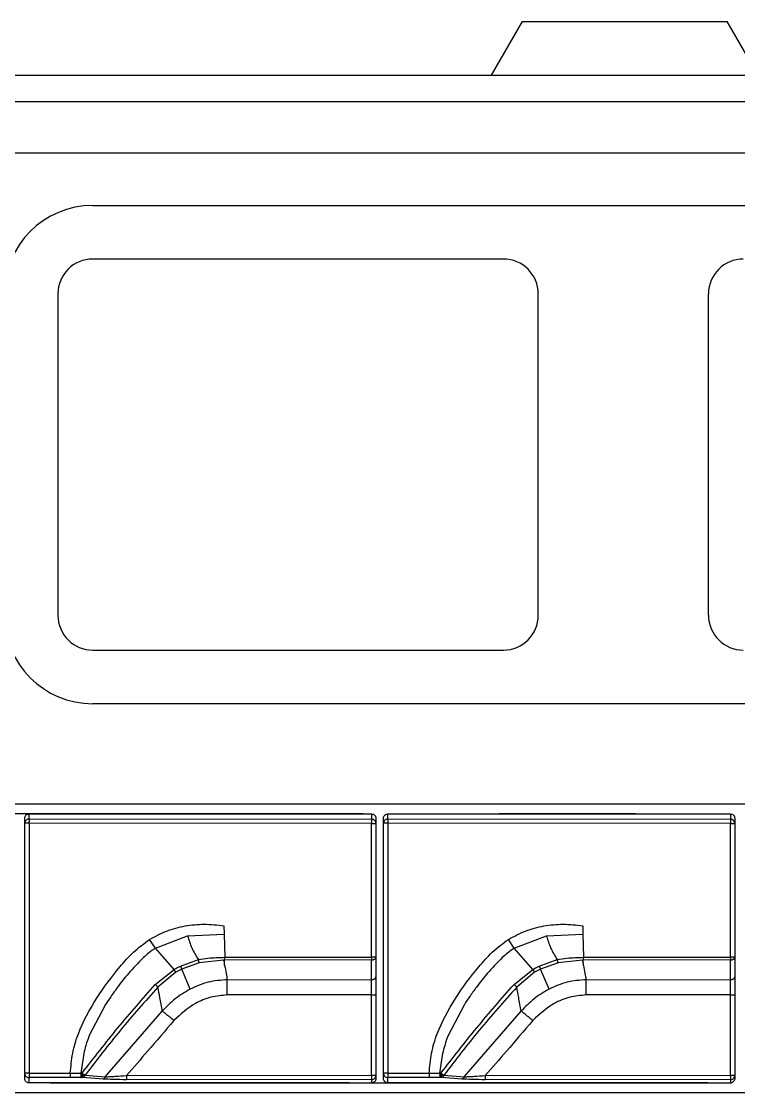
# Model space of a CAD drawing. Header units: millimetres. Extents: x 340 to 481, y 493 to 586.
# Drawn here: x 406.5 to 419.88, y 538.26 to 558.26 of the extents above; entities that cross this region are included whole.
import ezdxf

# ---------------------------------------------------------------- set-up
doc = ezdxf.new("R2010")
doc.units = ezdxf.units.MM
doc.linetypes.add('CENTERX2', pattern=[20.32, 12.7, -2.54, 2.54, -2.54])

msp = doc.modelspace()

# ---------------------------------------------------------------- linework, layer by layer
at = {"color": 7, "linetype": 'Continuous', "lineweight": 25}
for p, q in [((415.839, 558.257), (415.262, 557.257)), ((415.839, 558.257), (419.665, 558.257)), ((420.242, 557.257), (419.665, 558.257)), ((366.407, 557.257), (433.085, 557.257)), ((433.085, 556.757), (366.407, 556.757)), ((415.49, 553.822), (407.83, 553.822)), ((407.18, 553.172), (407.18, 547.172)), ((416.14, 547.172), (416.14, 553.172)), ((419.316, 547.172), (419.316, 553.172)), ((407.83, 546.522), (415.49, 546.522)), ((432.774, 543.645), (366.819, 543.645)), ((406.641, 543.465), (413.031, 543.465)), ((406.641, 543.371), (406.641, 543.465)), ((413.031, 543.465), (413.031, 543.366)), ((413.335, 543.465), (419.725, 543.465)), ((413.335, 543.371), (413.335, 543.465)), ((419.725, 543.465), (419.725, 543.366)), ((406.56, 543.291), (406.56, 543.385)), ((406.56, 538.622), (406.56, 543.291)), ((406.641, 543.371), (413.031, 543.366)), ((406.641, 543.292), (406.641, 538.623)), ((413.03, 543.287), (406.641, 543.292)), ((413.03, 540.791), (413.03, 543.287)), ((413.112, 543.385), (413.112, 543.286)), ((413.112, 543.286), (413.112, 540.79)), ((413.254, 543.291), (413.254, 543.385)), ((413.254, 538.622), (413.254, 543.291)), ((413.335, 543.371), (419.725, 543.366)), ((413.335, 543.292), (413.335, 538.623)), ((419.724, 543.287), (413.335, 543.292)), ((419.724, 540.791), (419.724, 543.287)), ((419.806, 543.385), (419.806, 543.286)), ((419.806, 543.286), (419.806, 540.79)), ((410.277, 541.378), (410.281, 541.219)), ((416.971, 541.378), (416.975, 541.219)), ((408.999, 540.956), (408.889, 541.123)), ((408.999, 540.956), (409.599, 541.188)), ((409.599, 541.188), (410.281, 541.219)), ((410.281, 541.219), (410.292, 540.788)), ((415.693, 540.956), (415.583, 541.123)), ((415.693, 540.956), (416.293, 541.188)), ((416.293, 541.188), (416.975, 541.219)), ((416.975, 541.219), (416.986, 540.788)), ((409.347, 540.563), (408.999, 540.956)), ((416.041, 540.563), (415.693, 540.956)), ((409.465, 540.625), (409.8, 540.746)), ((409.816, 540.686), (409.491, 540.57)), ((410.271, 540.738), (409.816, 540.686)), ((410.286, 540.738), (410.271, 540.738)), ((413.031, 540.74), (410.286, 540.738)), ((410.288, 540.648), (410.286, 540.738)), ((410.292, 540.788), (413.03, 540.791)), ((413.031, 540.372), (413.031, 540.74)), ((413.112, 540.79), (413.112, 540.421)), ((416.159, 540.625), (416.494, 540.746)), ((416.51, 540.686), (416.185, 540.57)), ((416.965, 540.738), (416.51, 540.686)), ((416.98, 540.738), (416.965, 540.738)), ((419.725, 540.74), (416.98, 540.738)), ((416.982, 540.648), (416.98, 540.738)), ((416.986, 540.788), (419.724, 540.791)), ((419.725, 540.372), (419.725, 540.74)), ((419.806, 540.79), (419.806, 540.421)), ((408.994, 540.281), (409.347, 540.563)), ((409.377, 540.509), (409.045, 540.233)), ((409.491, 540.57), (409.377, 540.509)), ((409.647, 540.195), (409.491, 540.57)), ((415.688, 540.281), (416.041, 540.563)), ((416.071, 540.509), (415.739, 540.233)), ((416.185, 540.57), (416.071, 540.509)), ((416.341, 540.195), (416.185, 540.57)), ((410.339, 540.369), (413.031, 540.372)), ((417.033, 540.369), (419.725, 540.372)), ((410.34, 540.088), (413.03, 540.092)), ((413.03, 540.088), (410.34, 540.085)), ((413.03, 538.587), (413.03, 540.088)), ((413.112, 540.088), (413.112, 538.587)), ((417.034, 540.088), (419.724, 540.092)), ((419.724, 540.088), (417.034, 540.085)), ((419.724, 538.587), (419.724, 540.088)), ((419.806, 540.088), (419.806, 538.587)), ((408.068, 539.907), (407.765, 539.329)), ((414.762, 539.907), (414.459, 539.329)), ((408.064, 538.558), (409.127, 539.785)), ((414.758, 538.558), (415.821, 539.785)), ((407.662, 538.994), (407.606, 538.625)), ((414.356, 538.994), (414.3, 538.625)), ((406.56, 538.524), (406.56, 538.622)), ((406.641, 538.623), (407.411, 538.624)), ((407.412, 538.543), (406.641, 538.542)), ((406.641, 538.443), (406.641, 538.542)), ((412.619, 538.443), (406.641, 538.443)), ((407.411, 538.624), (407.606, 538.625)), ((407.606, 538.625), (407.631, 538.626)), ((407.641, 538.545), (407.617, 538.544)), ((407.631, 538.626), (407.632, 538.596)), ((408.021, 538.516), (407.641, 538.545)), ((407.685, 538.587), (408.064, 538.558)), ((408.458, 538.583), (413.03, 538.587)), ((413.031, 538.507), (408.459, 538.503)), ((412.619, 538.443), (413.031, 538.444)), ((413.031, 538.507), (413.031, 538.444)), ((413.112, 538.587), (413.112, 538.524)), ((413.254, 538.524), (413.254, 538.622)), ((413.335, 538.623), (414.105, 538.624)), ((414.106, 538.543), (413.335, 538.542)), ((413.335, 538.443), (413.335, 538.542)), ((419.313, 538.443), (413.335, 538.443)), ((414.105, 538.624), (414.3, 538.625)), ((414.3, 538.625), (414.325, 538.626)), ((414.335, 538.545), (414.311, 538.544)), ((414.325, 538.626), (414.326, 538.596)), ((414.715, 538.516), (414.335, 538.545)), ((414.379, 538.587), (414.758, 538.558)), ((415.152, 538.583), (419.724, 538.587)), ((419.725, 538.507), (415.153, 538.503)), ((419.313, 538.443), (419.725, 538.444)), ((419.725, 538.507), (419.725, 538.444)), ((419.806, 538.587), (419.806, 538.524)), ((366.819, 538.263), (432.774, 538.263))]:
    msp.add_line(p, q, dxfattribs=at)
at = {"color": 7, "linetype": 'Continuous'}
for p, q in [((366.407, 555.807), (433.085, 555.807)), ((407.83, 554.822), (427.626, 554.822)), ((415.49, 553.822), (407.83, 553.822)), ((407.18, 553.172), (407.18, 547.172)), ((416.14, 547.172), (416.14, 553.172)), ((419.316, 547.172), (419.316, 553.172)), ((407.83, 546.522), (415.49, 546.522)), ((427.626, 545.522), (407.83, 545.522)), ((433.374, 543.645), (366.219, 543.645)), ((366.219, 538.263), (433.374, 538.263))]:
    msp.add_line(p, q, dxfattribs=at)
at = {"color": 7, "linetype": 'CENTERX2'}
for p, q in [((433.194, 543.465), (366.399, 543.465)), ((366.399, 538.443), (433.194, 538.443))]:
    msp.add_line(p, q, dxfattribs=at)
at = {"color": 7, "linetype": 'Continuous', "lineweight": 25, "flags": 128}
for points in [[(410.29, 540.635), (410.289, 540.642), (410.288, 540.648)], [(416.984, 540.635), (416.983, 540.642), (416.982, 540.648)], [(410.34, 540.085), (410.34, 540.086), (410.34, 540.086), (410.34, 540.086), (410.34, 540.087), (410.34, 540.087), (410.34, 540.088), (410.34, 540.088), (410.34, 540.088)], [(417.034, 540.085), (417.034, 540.086), (417.034, 540.086), (417.034, 540.086), (417.034, 540.087), (417.034, 540.087), (417.034, 540.088), (417.034, 540.088), (417.034, 540.088)]]:
    msp.add_lwpolyline(points, dxfattribs=at)
at = {"color": 7, "linetype": 'Continuous'}
for centre, radius, start, end in [((407.83, 553.172), 1.65, 90, 180), ((407.83, 553.172), 0.65, 90, 180), ((415.49, 553.172), 0.65, 0, 90), ((419.966, 553.172), 0.65, 90, 180), ((407.83, 547.172), 1.65, 180, 270), ((407.83, 547.172), 0.65, 180, 270), ((415.49, 547.172), 0.65, 270, 0), ((419.966, 547.172), 0.65, 180, 270)]:
    msp.add_arc(centre, radius, start, end, dxfattribs=at)
at = {"color": 7, "linetype": 'Continuous', "lineweight": 25}
for centre, radius, start, end in [((407.83, 553.172), 0.65, 90, 180), ((415.49, 553.172), 0.65, 0, 90), ((419.966, 553.172), 0.65, 90, 180), ((407.83, 547.172), 0.65, 180, 270), ((415.49, 547.172), 0.65, 270, 0), ((419.966, 547.172), 0.65, 180, 270), ((409.692, 543.307), 3.052, 178.8009, 180.2767), ((416.084, 543.302), 3.054, 178.8017, 180.2762), ((416.386, 543.307), 3.052, 178.8009, 180.2767), ((422.778, 543.302), 3.054, 178.8017, 180.2762), ((496.72, 556.38), 87.853, 190.25626, 190.31584), ((421.222, 540.795), 8.192, 180.0303, 180.3847), ((503.414, 556.38), 87.853, 190.25626, 190.31584), ((427.916, 540.795), 8.192, 180.0303, 180.3847), ((409.587, 538.607), 2.946, 179.6961, 181.2645), ((410.357, 538.608), 2.947, 179.696, 181.2644), ((411.442, 538.568), 2.984, 179.7066, 181.239), ((416.014, 538.571), 2.984, 179.7067, 181.239), ((416.281, 538.607), 2.946, 179.6961, 181.2645), ((417.051, 538.608), 2.947, 179.696, 181.2644), ((418.136, 538.568), 2.984, 179.7066, 181.239), ((422.708, 538.571), 2.984, 179.7067, 181.239)]:
    msp.add_arc(centre, radius, start, end, dxfattribs=at)
for points, knots in [([(406.56, 543.385), (406.561, 543.395), (406.563, 543.416), (406.58, 543.438), (406.596, 543.452), (406.614, 543.462), (406.63, 543.464), (406.641, 543.465)], [0, 0, 0, 0, 0.246055, 0.49554, 0.623249, 0.746587, 1, 1, 1, 1]), ([(413.031, 543.465), (413.042, 543.464), (413.063, 543.462), (413.085, 543.446), (413.099, 543.43), (413.11, 543.411), (413.111, 543.395), (413.112, 543.385)], [0, 0, 0, 0, 0.249636, 0.501402, 0.628165, 0.75021, 1, 1, 1, 1]), ([(413.254, 543.385), (413.255, 543.395), (413.257, 543.416), (413.274, 543.438), (413.29, 543.452), (413.308, 543.462), (413.325, 543.464), (413.335, 543.465)], [0, 0, 0, 0, 0.246055, 0.49554, 0.623249, 0.746587, 1, 1, 1, 1]), ([(419.725, 543.465), (419.736, 543.464), (419.757, 543.462), (419.779, 543.446), (419.793, 543.43), (419.804, 543.411), (419.805, 543.395), (419.806, 543.385)], [0, 0, 0, 0, 0.249636, 0.501402, 0.628165, 0.75021, 1, 1, 1, 1]), ([(406.641, 543.371), (406.634, 543.37), (406.616, 543.369), (406.595, 543.358), (406.579, 543.343), (406.569, 543.329), (406.562, 543.311), (406.561, 543.298), (406.56, 543.291)], [0, 0, 0, 0, 0.182036, 0.411431, 0.545976, 0.690302, 0.842527, 1, 1, 1, 1]), ([(406.641, 543.292), (406.63, 543.292), (406.615, 543.292), (406.596, 543.292), (406.583, 543.292), (406.573, 543.292), (406.563, 543.291), (406.561, 543.291), (406.56, 543.291)], [0, 0, 0, 0, 0.243743, 0.372827, 0.502302, 0.631379, 0.759406, 1, 1, 1, 1]), ([(413.03, 543.287), (413.038, 543.287), (413.056, 543.287), (413.077, 543.287), (413.093, 543.287), (413.103, 543.287), (413.111, 543.286), (413.112, 543.286), (413.112, 543.286)], [0, 0, 0, 0, 0.181752, 0.411268, 0.545131, 0.689867, 0.842768, 1, 1, 1, 1]), ([(413.112, 543.286), (413.112, 543.293), (413.111, 543.306), (413.103, 543.324), (413.093, 543.339), (413.077, 543.353), (413.056, 543.364), (413.039, 543.365), (413.031, 543.366)], [0, 0, 0, 0, 0.157473, 0.309699, 0.454025, 0.58857, 0.817964, 1, 1, 1, 1]), ([(413.335, 543.371), (413.328, 543.37), (413.31, 543.369), (413.289, 543.358), (413.273, 543.343), (413.263, 543.329), (413.256, 543.311), (413.255, 543.298), (413.254, 543.291)], [0, 0, 0, 0, 0.182036, 0.411431, 0.545976, 0.690302, 0.842527, 1, 1, 1, 1]), ([(413.335, 543.292), (413.324, 543.292), (413.309, 543.292), (413.29, 543.292), (413.277, 543.292), (413.267, 543.292), (413.257, 543.291), (413.255, 543.291), (413.254, 543.291)], [0, 0, 0, 0, 0.243743, 0.372827, 0.502302, 0.631379, 0.759406, 1, 1, 1, 1]), ([(419.724, 543.287), (419.732, 543.287), (419.75, 543.287), (419.771, 543.287), (419.787, 543.287), (419.797, 543.287), (419.805, 543.286), (419.806, 543.286), (419.806, 543.286)], [0, 0, 0, 0, 0.181752, 0.411268, 0.545131, 0.689867, 0.842768, 1, 1, 1, 1]), ([(419.806, 543.286), (419.806, 543.293), (419.805, 543.306), (419.797, 543.324), (419.787, 543.339), (419.771, 543.353), (419.75, 543.364), (419.733, 543.365), (419.725, 543.366)], [0, 0, 0, 0, 0.157473, 0.309699, 0.454025, 0.58857, 0.817964, 1, 1, 1, 1]), ([(408.889, 541.123), (408.995, 541.179), (409.204, 541.29), (409.551, 541.383), (409.912, 541.418), (410.154, 541.392), (410.277, 541.378)], [0, 0, 0, 0, 0.248333, 0.494266, 0.743232, 1, 1, 1, 1]), ([(415.583, 541.123), (415.689, 541.179), (415.898, 541.29), (416.245, 541.383), (416.606, 541.418), (416.848, 541.392), (416.971, 541.378)], [0, 0, 0, 0, 0.248333, 0.494266, 0.743232, 1, 1, 1, 1]), ([(407.411, 538.624), (407.422, 538.749), (407.444, 539), (407.588, 539.48), (407.885, 540.027), (408.254, 540.521), (408.584, 540.895), (408.786, 541.046), (408.889, 541.123)], [0, 0, 0, 0, 0.126243, 0.252407, 0.500957, 0.747041, 0.871227, 1, 1, 1, 1]), ([(409.599, 541.188), (409.622, 541.112), (409.669, 540.955), (409.756, 540.817), (409.8, 540.746)], [0, 0, 0, 0, 0.48812, 1, 1, 1, 1]), ([(414.105, 538.624), (414.116, 538.749), (414.138, 539), (414.282, 539.48), (414.579, 540.027), (414.948, 540.521), (415.278, 540.895), (415.48, 541.046), (415.583, 541.123)], [0, 0, 0, 0, 0.126243, 0.252407, 0.500957, 0.747041, 0.871227, 1, 1, 1, 1]), ([(416.293, 541.188), (416.316, 541.112), (416.363, 540.955), (416.45, 540.817), (416.494, 540.746)], [0, 0, 0, 0, 0.48812, 1, 1, 1, 1]), ([(408.999, 540.956), (408.956, 540.927), (408.876, 540.875), (408.806, 540.811), (408.775, 540.782)], [0, 0, 0, 0, 0.548877, 1, 1, 1, 1]), ([(415.693, 540.956), (415.65, 540.927), (415.57, 540.875), (415.5, 540.811), (415.469, 540.782)], [0, 0, 0, 0, 0.548877, 1, 1, 1, 1]), ([(408.775, 540.782), (408.679, 540.686), (408.507, 540.512), (408.359, 540.318), (408.293, 540.232)], [0, 0, 0, 0, 0.556874, 1, 1, 1, 1]), ([(409.8, 540.746), (409.86, 540.756), (410.022, 540.781), (410.187, 540.786), (410.292, 540.788)], [0, 0, 0, 0, 0.363352, 1, 1, 1, 1]), ([(409.816, 540.686), (409.815, 540.69), (409.813, 540.699), (409.809, 540.714), (409.805, 540.73), (409.802, 540.741), (409.8, 540.746)], [0, 0, 0, 0, 0.24719, 0.499867, 0.752615, 1, 1, 1, 1]), ([(410.29, 540.635), (410.299, 540.585), (410.315, 540.496), (410.332, 540.408), (410.339, 540.369)], [0, 0, 0, 0, 0.560088, 1, 1, 1, 1]), ([(413.031, 540.74), (413.041, 540.741), (413.057, 540.742), (413.076, 540.748), (413.089, 540.754), (413.099, 540.762), (413.109, 540.774), (413.111, 540.783), (413.112, 540.79)], [0, 0, 0, 0, 0.241127, 0.370686, 0.502719, 0.634695, 0.763396, 1, 1, 1, 1]), ([(413.112, 540.79), (413.111, 540.79), (413.109, 540.79), (413.099, 540.79), (413.092, 540.79), (413.088, 540.79)], [0, 0, 0, 0, 0.483166, 0.74054, 1, 1, 1, 1]), ([(415.469, 540.782), (415.373, 540.686), (415.201, 540.512), (415.053, 540.318), (414.987, 540.232)], [0, 0, 0, 0, 0.556874, 1, 1, 1, 1]), ([(416.494, 540.746), (416.554, 540.756), (416.716, 540.781), (416.881, 540.786), (416.986, 540.788)], [0, 0, 0, 0, 0.363352, 1, 1, 1, 1]), ([(416.51, 540.686), (416.509, 540.69), (416.507, 540.699), (416.503, 540.714), (416.499, 540.73), (416.496, 540.741), (416.494, 540.746)], [0, 0, 0, 0, 0.2471895, 0.4998671, 0.7526145, 1, 1, 1, 1]), ([(416.984, 540.635), (416.993, 540.585), (417.009, 540.496), (417.026, 540.408), (417.033, 540.369)], [0, 0, 0, 0, 0.560088, 1, 1, 1, 1]), ([(419.725, 540.74), (419.735, 540.741), (419.751, 540.742), (419.77, 540.748), (419.783, 540.754), (419.793, 540.762), (419.804, 540.774), (419.805, 540.783), (419.806, 540.79)], [0, 0, 0, 0, 0.241127, 0.370686, 0.502719, 0.634695, 0.763396, 1, 1, 1, 1]), ([(419.806, 540.79), (419.805, 540.79), (419.803, 540.79), (419.793, 540.79), (419.786, 540.79), (419.782, 540.79)], [0, 0, 0, 0, 0.483166, 0.74054, 1, 1, 1, 1]), ([(409.347, 540.563), (409.368, 540.575), (409.407, 540.597), (409.448, 540.616), (409.465, 540.625)], [0, 0, 0, 0, 0.557096, 1, 1, 1, 1]), ([(409.377, 540.509), (409.375, 540.513), (409.371, 540.521), (409.364, 540.534), (409.355, 540.548), (409.35, 540.558), (409.347, 540.563)], [0, 0, 0, 0, 0.247051, 0.499713, 0.752528, 1, 1, 1, 1]), ([(409.491, 540.57), (409.489, 540.574), (409.486, 540.582), (409.48, 540.596), (409.473, 540.611), (409.468, 540.62), (409.465, 540.625)], [0, 0, 0, 0, 0.247246, 0.499807, 0.752471, 1, 1, 1, 1]), ([(416.041, 540.563), (416.062, 540.575), (416.101, 540.597), (416.142, 540.616), (416.159, 540.625)], [0, 0, 0, 0, 0.557096, 1, 1, 1, 1]), ([(416.071, 540.509), (416.069, 540.513), (416.065, 540.521), (416.058, 540.534), (416.049, 540.548), (416.044, 540.558), (416.041, 540.563)], [0, 0, 0, 0, 0.247051, 0.499713, 0.752528, 1, 1, 1, 1]), ([(416.185, 540.57), (416.183, 540.574), (416.18, 540.582), (416.174, 540.596), (416.167, 540.611), (416.162, 540.62), (416.159, 540.625)], [0, 0, 0, 0, 0.247246, 0.499807, 0.752471, 1, 1, 1, 1]), ([(407.631, 538.626), (407.851, 538.91), (408.288, 539.475), (408.76, 540.013), (408.994, 540.281)], [0, 0, 0, 0, 0.502993, 1, 1, 1, 1]), ([(409.045, 540.233), (408.808, 539.967), (408.334, 539.434), (407.901, 538.869), (407.685, 538.587)], [0, 0, 0, 0, 0.499871, 1, 1, 1, 1]), ([(409.045, 540.233), (409.041, 540.237), (409.035, 540.243), (409.022, 540.256), (409.008, 540.268), (408.999, 540.277), (408.994, 540.281)], [0, 0, 0, 0, 0.246047, 0.499442, 0.75314, 1, 1, 1, 1]), ([(409.127, 539.785), (409.112, 539.869), (409.084, 540.018), (409.057, 540.167), (409.045, 540.233)], [0, 0, 0, 0, 0.558805, 1, 1, 1, 1]), ([(410.339, 540.369), (410.218, 540.36), (409.978, 540.343), (409.757, 540.244), (409.647, 540.194)], [0, 0, 0, 0, 0.50027, 1, 1, 1, 1]), ([(413.031, 540.372), (413.041, 540.373), (413.057, 540.373), (413.076, 540.38), (413.089, 540.386), (413.099, 540.394), (413.109, 540.406), (413.111, 540.415), (413.112, 540.421)], [0, 0, 0, 0, 0.241128, 0.370687, 0.50272, 0.634695, 0.763396, 1, 1, 1, 1]), ([(413.112, 540.421), (413.112, 540.365), (413.112, 540.263), (413.112, 540.142), (413.112, 540.088)], [0, 0, 0, 0, 0.558262, 1, 1, 1, 1]), ([(414.325, 538.626), (414.545, 538.91), (414.982, 539.475), (415.454, 540.013), (415.688, 540.281)], [0, 0, 0, 0, 0.502993, 1, 1, 1, 1]), ([(415.739, 540.233), (415.502, 539.967), (415.028, 539.434), (414.595, 538.869), (414.379, 538.587)], [0, 0, 0, 0, 0.499871, 1, 1, 1, 1]), ([(415.739, 540.233), (415.735, 540.237), (415.729, 540.243), (415.716, 540.256), (415.702, 540.268), (415.693, 540.277), (415.688, 540.281)], [0, 0, 0, 0, 0.246047, 0.499442, 0.75314, 1, 1, 1, 1]), ([(415.821, 539.785), (415.806, 539.869), (415.778, 540.018), (415.751, 540.167), (415.739, 540.233)], [0, 0, 0, 0, 0.5588049, 1, 1, 1, 1]), ([(417.033, 540.369), (416.912, 540.36), (416.672, 540.343), (416.451, 540.244), (416.341, 540.194)], [0, 0, 0, 0, 0.50027, 1, 1, 1, 1]), ([(419.725, 540.372), (419.735, 540.373), (419.751, 540.373), (419.77, 540.38), (419.783, 540.386), (419.793, 540.394), (419.804, 540.406), (419.805, 540.415), (419.806, 540.421)], [0, 0, 0, 0, 0.241128, 0.370687, 0.50272, 0.634695, 0.763396, 1, 1, 1, 1]), ([(419.806, 540.421), (419.806, 540.365), (419.806, 540.263), (419.806, 540.142), (419.806, 540.088)], [0, 0, 0, 0, 0.558262, 1, 1, 1, 1]), ([(408.293, 540.232), (408.25, 540.173), (408.172, 540.066), (408.1, 539.956), (408.068, 539.907)], [0, 0, 0, 0, 0.5601777, 1, 1, 1, 1]), ([(409.647, 540.194), (409.551, 540.138), (409.359, 540.025), (409.205, 539.865), (409.127, 539.785)], [0, 0, 0, 0, 0.499581, 1, 1, 1, 1]), ([(410.34, 540.085), (410.237, 540.076), (410.031, 540.057), (409.674, 539.911), (409.47, 539.724), (409.343, 539.608)], [0, 0, 0, 0, 0.272237, 0.547518, 1, 1, 1, 1]), ([(413.03, 540.088), (413.03, 540.089), (413.03, 540.09), (413.03, 540.091), (413.03, 540.092)], [0, 0, 0, 0, 0.560035, 1, 1, 1, 1]), ([(413.03, 540.088), (413.041, 540.088), (413.056, 540.088), (413.075, 540.088), (413.089, 540.088), (413.099, 540.088), (413.109, 540.088), (413.111, 540.088), (413.112, 540.088)], [0, 0, 0, 0, 0.240915, 0.370391, 0.5023, 0.633826, 0.762244, 1, 1, 1, 1]), ([(414.987, 540.232), (414.944, 540.173), (414.866, 540.066), (414.794, 539.956), (414.762, 539.907)], [0, 0, 0, 0, 0.560178, 1, 1, 1, 1]), ([(416.341, 540.194), (416.245, 540.138), (416.053, 540.025), (415.899, 539.865), (415.821, 539.785)], [0, 0, 0, 0, 0.499581, 1, 1, 1, 1]), ([(417.034, 540.085), (416.931, 540.076), (416.725, 540.057), (416.368, 539.911), (416.164, 539.724), (416.037, 539.608)], [0, 0, 0, 0, 0.272237, 0.547518, 1, 1, 1, 1]), ([(419.724, 540.088), (419.724, 540.089), (419.724, 540.09), (419.724, 540.091), (419.724, 540.092)], [0, 0, 0, 0, 0.560035, 1, 1, 1, 1]), ([(419.724, 540.088), (419.735, 540.088), (419.75, 540.088), (419.769, 540.088), (419.783, 540.088), (419.793, 540.088), (419.803, 540.088), (419.805, 540.088), (419.806, 540.088)], [0, 0, 0, 0, 0.240915, 0.370391, 0.5023, 0.633826, 0.762244, 1, 1, 1, 1]), ([(409.343, 539.608), (409.323, 539.624), (409.283, 539.657), (409.226, 539.705), (409.172, 539.749), (409.142, 539.773), (409.127, 539.785)], [0, 0, 0, 0, 0.250369, 0.500556, 0.750451, 1, 1, 1, 1]), ([(416.037, 539.608), (416.017, 539.624), (415.977, 539.657), (415.92, 539.705), (415.866, 539.749), (415.836, 539.773), (415.821, 539.785)], [0, 0, 0, 0, 0.250369, 0.500556, 0.750451, 1, 1, 1, 1]), ([(409.343, 539.608), (409.18, 539.416), (408.887, 539.073), (408.59, 538.733), (408.458, 538.583)], [0, 0, 0, 0, 0.55723, 1, 1, 1, 1]), ([(416.037, 539.608), (415.874, 539.416), (415.581, 539.073), (415.284, 538.733), (415.152, 538.583)], [0, 0, 0, 0, 0.55723, 1, 1, 1, 1]), ([(407.765, 539.329), (407.742, 539.267), (407.701, 539.158), (407.674, 539.044), (407.662, 538.994)], [0, 0, 0, 0, 0.560421, 1, 1, 1, 1]), ([(414.459, 539.329), (414.436, 539.267), (414.395, 539.158), (414.368, 539.044), (414.356, 538.994)], [0, 0, 0, 0, 0.560421, 1, 1, 1, 1]), ([(406.641, 538.623), (406.633, 538.623), (406.616, 538.623), (406.595, 538.623), (406.579, 538.623), (406.569, 538.623), (406.562, 538.622), (406.561, 538.622), (406.56, 538.622)], [0, 0, 0, 0, 0.181975, 0.411373, 0.545073, 0.689667, 0.84255, 1, 1, 1, 1]), ([(406.56, 538.622), (406.561, 538.615), (406.562, 538.602), (406.569, 538.585), (406.579, 538.57), (406.588, 538.562), (406.593, 538.558)], [0, 0, 0, 0, 0.267539, 0.526165, 0.771462, 1, 1, 1, 1]), ([(406.641, 538.443), (406.631, 538.444), (406.609, 538.447), (406.587, 538.463), (406.573, 538.479), (406.563, 538.497), (406.561, 538.513), (406.56, 538.524)], [0, 0, 0, 0, 0.249649, 0.501423, 0.628183, 0.750223, 1, 1, 1, 1]), ([(407.617, 538.544), (407.579, 538.544), (407.511, 538.543), (407.442, 538.543), (407.412, 538.543)], [0, 0, 0, 0, 0.559986, 1, 1, 1, 1]), ([(407.606, 538.625), (407.606, 538.615), (407.607, 538.595), (407.61, 538.569), (407.613, 538.55), (407.616, 538.546), (407.617, 538.544)], [0, 0, 0, 0, 0.2501817, 0.5000014, 0.7498159, 1, 1, 1, 1]), ([(407.685, 538.587), (407.682, 538.589), (407.674, 538.594), (407.661, 538.603), (407.646, 538.614), (407.636, 538.622), (407.631, 538.626)], [0, 0, 0, 0, 0.221754, 0.487119, 0.729135, 1, 1, 1, 1]), ([(407.632, 538.596), (407.632, 538.589), (407.633, 538.576), (407.636, 538.56), (407.638, 538.549), (407.64, 538.546), (407.641, 538.545)], [0, 0, 0, 0, 0.25001, 0.499562, 0.749799, 1, 1, 1, 1]), ([(407.632, 538.596), (407.638, 538.594), (407.649, 538.591), (407.668, 538.588), (407.679, 538.587), (407.685, 538.587)], [0, 0, 0, 0, 0.332362, 0.622962, 1, 1, 1, 1]), ([(407.685, 538.587), (407.682, 538.581), (407.677, 538.57), (407.666, 538.557), (407.654, 538.548), (407.646, 538.546), (407.641, 538.545)], [0, 0, 0, 0, 0.249812, 0.499999, 0.750183, 1, 1, 1, 1]), ([(408.064, 538.558), (408.061, 538.553), (408.056, 538.541), (408.046, 538.528), (408.033, 538.519), (408.025, 538.517), (408.021, 538.516)], [0, 0, 0, 0, 0.245528, 0.499445, 0.753667, 1, 1, 1, 1]), ([(408.459, 538.503), (408.374, 538.504), (408.216, 538.505), (408.082, 538.512), (408.021, 538.516)], [0, 0, 0, 0, 0.5358669, 1, 1, 1, 1]), ([(408.064, 538.558), (408.092, 538.559), (408.15, 538.561), (408.283, 538.568), (408.388, 538.577), (408.458, 538.583)], [0, 0, 0, 0, 0.243767, 0.492923, 1, 1, 1, 1]), ([(413.03, 538.587), (413.041, 538.587), (413.056, 538.587), (413.076, 538.587), (413.089, 538.587), (413.099, 538.587), (413.109, 538.587), (413.111, 538.587), (413.112, 538.587)], [0, 0, 0, 0, 0.243617, 0.372782, 0.502319, 0.631448, 0.759539, 1, 1, 1, 1]), ([(413.031, 538.507), (413.039, 538.508), (413.056, 538.509), (413.077, 538.52), (413.093, 538.534), (413.103, 538.549), (413.111, 538.567), (413.112, 538.58), (413.112, 538.587)], [0, 0, 0, 0, 0.182036, 0.411431, 0.545976, 0.690302, 0.842527, 1, 1, 1, 1]), ([(413.103, 538.486), (413.099, 538.48), (413.091, 538.468), (413.073, 538.454), (413.053, 538.445), (413.038, 538.444), (413.031, 538.444)], [0, 0, 0, 0, 0.25003, 0.506976, 0.750519, 1, 1, 1, 1]), ([(413.112, 538.524), (413.112, 538.517), (413.111, 538.504), (413.106, 538.492), (413.103, 538.486)], [0, 0, 0, 0, 0.49972, 1, 1, 1, 1]), ([(413.335, 538.623), (413.327, 538.623), (413.31, 538.623), (413.289, 538.623), (413.273, 538.623), (413.263, 538.623), (413.256, 538.622), (413.255, 538.622), (413.254, 538.622)], [0, 0, 0, 0, 0.181975, 0.411373, 0.545073, 0.689667, 0.84255, 1, 1, 1, 1]), ([(413.254, 538.622), (413.255, 538.615), (413.256, 538.602), (413.263, 538.585), (413.273, 538.57), (413.282, 538.562), (413.287, 538.558)], [0, 0, 0, 0, 0.267539, 0.526165, 0.771462, 1, 1, 1, 1]), ([(413.335, 538.443), (413.325, 538.444), (413.303, 538.447), (413.281, 538.463), (413.267, 538.479), (413.257, 538.497), (413.255, 538.513), (413.254, 538.524)], [0, 0, 0, 0, 0.249649, 0.501423, 0.628183, 0.750223, 1, 1, 1, 1]), ([(414.311, 538.544), (414.273, 538.544), (414.205, 538.543), (414.136, 538.543), (414.106, 538.543)], [0, 0, 0, 0, 0.559986, 1, 1, 1, 1]), ([(414.3, 538.625), (414.3, 538.615), (414.301, 538.595), (414.304, 538.569), (414.307, 538.55), (414.31, 538.546), (414.311, 538.544)], [0, 0, 0, 0, 0.250182, 0.500001, 0.749816, 1, 1, 1, 1]), ([(414.379, 538.587), (414.376, 538.589), (414.368, 538.594), (414.355, 538.603), (414.34, 538.614), (414.33, 538.622), (414.325, 538.626)], [0, 0, 0, 0, 0.221754, 0.487119, 0.729135, 1, 1, 1, 1]), ([(414.326, 538.596), (414.326, 538.589), (414.327, 538.576), (414.33, 538.56), (414.332, 538.549), (414.334, 538.546), (414.335, 538.545)], [0, 0, 0, 0, 0.25001, 0.499562, 0.749799, 1, 1, 1, 1]), ([(414.326, 538.596), (414.332, 538.594), (414.343, 538.591), (414.362, 538.588), (414.373, 538.587), (414.379, 538.587)], [0, 0, 0, 0, 0.332362, 0.622962, 1, 1, 1, 1]), ([(414.379, 538.587), (414.376, 538.581), (414.371, 538.57), (414.36, 538.557), (414.348, 538.548), (414.34, 538.546), (414.335, 538.545)], [0, 0, 0, 0, 0.249812, 0.499999, 0.750183, 1, 1, 1, 1]), ([(414.758, 538.558), (414.755, 538.553), (414.75, 538.541), (414.74, 538.528), (414.727, 538.519), (414.719, 538.517), (414.715, 538.516)], [0, 0, 0, 0, 0.245528, 0.499445, 0.753667, 1, 1, 1, 1]), ([(415.153, 538.503), (415.068, 538.504), (414.91, 538.505), (414.776, 538.512), (414.715, 538.516)], [0, 0, 0, 0, 0.535867, 1, 1, 1, 1]), ([(414.758, 538.558), (414.786, 538.559), (414.844, 538.561), (414.977, 538.568), (415.082, 538.577), (415.152, 538.583)], [0, 0, 0, 0, 0.243767, 0.492923, 1, 1, 1, 1]), ([(419.724, 538.587), (419.735, 538.587), (419.751, 538.587), (419.77, 538.587), (419.783, 538.587), (419.793, 538.587), (419.803, 538.587), (419.805, 538.587), (419.806, 538.587)], [0, 0, 0, 0, 0.243617, 0.372782, 0.502319, 0.631448, 0.759539, 1, 1, 1, 1]), ([(419.725, 538.507), (419.733, 538.508), (419.75, 538.509), (419.771, 538.52), (419.787, 538.534), (419.797, 538.549), (419.805, 538.567), (419.806, 538.58), (419.806, 538.587)], [0, 0, 0, 0, 0.182036, 0.411431, 0.545976, 0.690302, 0.842527, 1, 1, 1, 1]), ([(419.797, 538.486), (419.793, 538.48), (419.785, 538.468), (419.767, 538.454), (419.747, 538.445), (419.732, 538.444), (419.725, 538.444)], [0, 0, 0, 0, 0.25003, 0.506976, 0.750519, 1, 1, 1, 1]), ([(419.806, 538.524), (419.806, 538.517), (419.805, 538.504), (419.8, 538.492), (419.797, 538.486)], [0, 0, 0, 0, 0.49972, 1, 1, 1, 1])]:
    msp.add_open_spline(points, degree=3, knots=knots, dxfattribs=at)
for points in [[(410.286, 540.738), (410.287, 540.745), (410.289, 540.761), (410.291, 540.779), (410.292, 540.788)], [(416.98, 540.738), (416.981, 540.745), (416.983, 540.761), (416.985, 540.779), (416.986, 540.788)], [(410.34, 540.088), (410.34, 540.139), (410.34, 540.241), (410.339, 540.326), (410.339, 540.369)], [(413.03, 540.092), (413.031, 540.143), (413.031, 540.244), (413.031, 540.329), (413.031, 540.372)], [(417.034, 540.088), (417.034, 540.139), (417.034, 540.241), (417.033, 540.326), (417.033, 540.369)], [(419.724, 540.092), (419.725, 540.143), (419.725, 540.244), (419.725, 540.329), (419.725, 540.372)]]:
    msp.add_open_spline(points, degree=3, dxfattribs=at)
at = {"color": 8, "linetype": 'Continuous', "lineweight": 25}
for points, knots in [([(413.088, 540.79), (413.084, 540.79), (413.076, 540.79), (413.056, 540.791), (413.041, 540.791), (413.03, 540.791)], [0, 0, 0, 0, 0.257877, 0.515012, 1, 1, 1, 1]), ([(419.782, 540.79), (419.778, 540.79), (419.77, 540.79), (419.75, 540.791), (419.735, 540.791), (419.724, 540.791)], [0, 0, 0, 0, 0.257877, 0.515012, 1, 1, 1, 1]), ([(406.593, 538.558), (406.601, 538.553), (406.616, 538.544), (406.634, 538.543), (406.641, 538.542)], [0, 0, 0, 0, 0.557602, 1, 1, 1, 1]), ([(413.287, 538.558), (413.295, 538.553), (413.31, 538.544), (413.328, 538.543), (413.335, 538.542)], [0, 0, 0, 0, 0.5576019, 1, 1, 1, 1])]:
    msp.add_open_spline(points, degree=3, knots=knots, dxfattribs=at)

doc.saveas('drawing.dxf')
